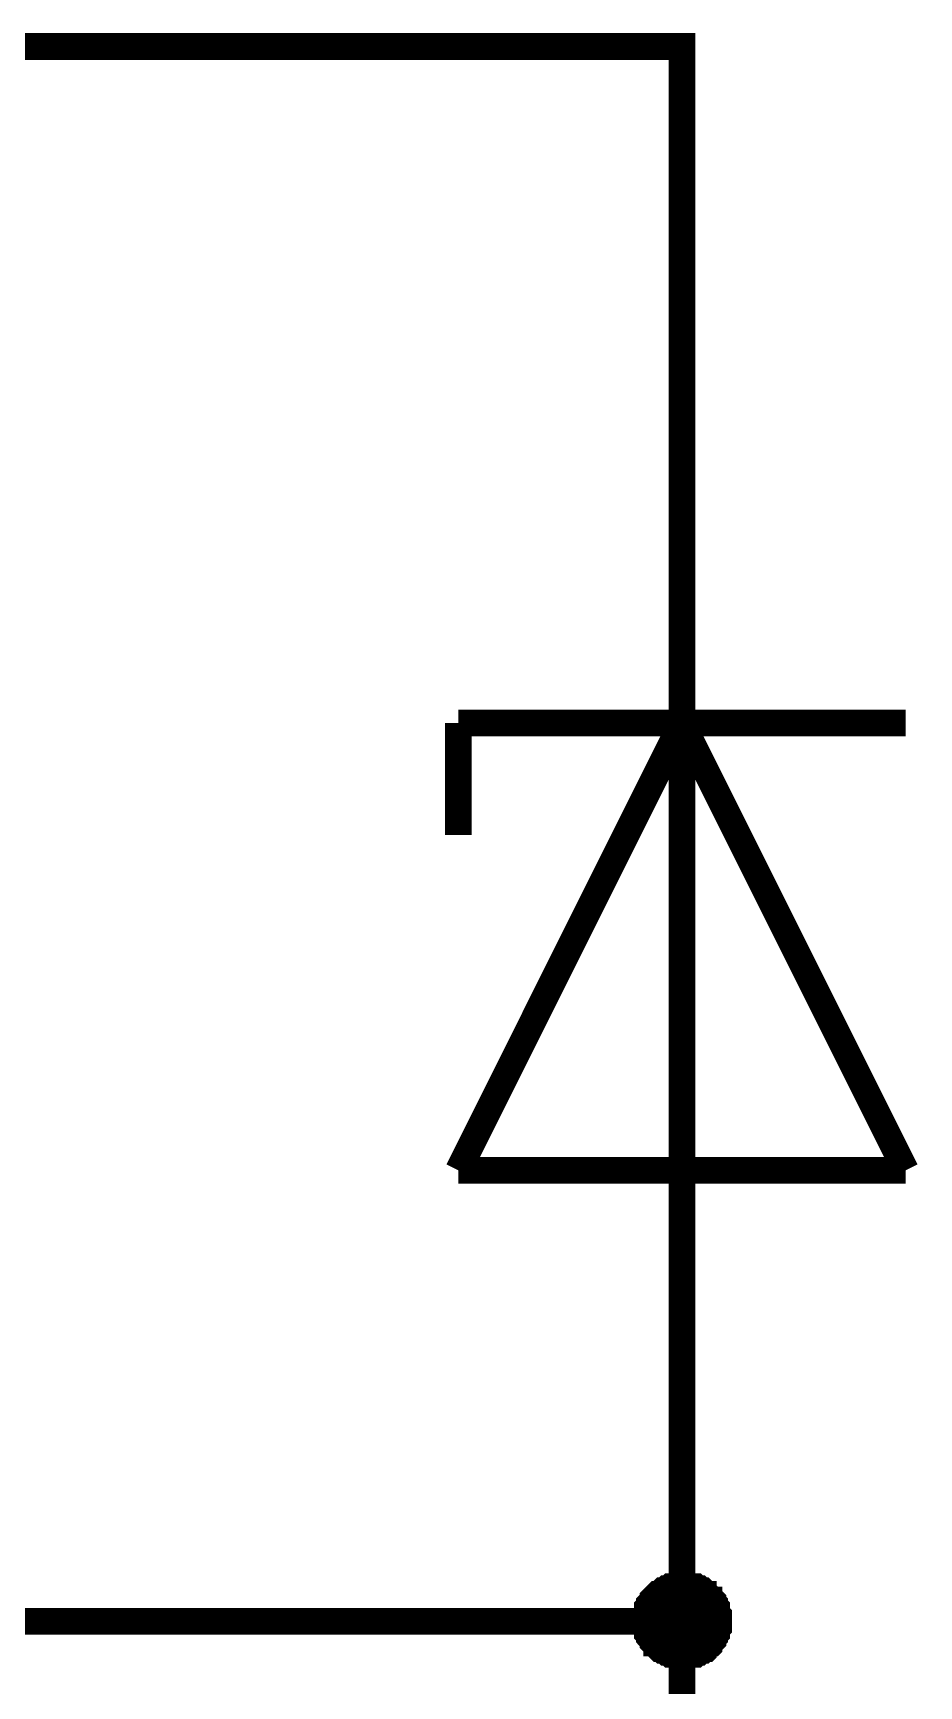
# Model space of a CAD drawing. Header units: millimetres. Extents: x 0 to 20.9, y 0 to 9.5.
# Drawn here: x 18.114 to 18.505, y 6.977 to 7.706 of the extents above; entities that cross this region are included whole.
import ezdxf

# ---------------------------------------------------------------- set-up
doc = ezdxf.new("R2010")
doc.units = ezdxf.units.MM
doc.header["$MEASUREMENT"] = 0
doc.layers.add('Sheet', color=255, linetype='Continuous')

msp = doc.modelspace()

# ---------------------------------------------------------------- linework, layer by layer
at = {"layer": 'Sheet'}
for points, const_width in [([(10.40049, 7.69974), (11.00029, 7.69974), (11.40044, 7.69974), (12.00025, 7.69974), (12.40039, 7.69974), (13.0002, 7.69974), (13.40034, 7.69974), (14.00015, 7.69974), (14.40029, 7.69974), (15.0001, 7.69974), (15.40025, 7.69974), (16.00005, 7.69974), (16.4002, 7.69974), (17, 7.69974), (17.40015, 7.69974), (17.99995, 7.69974), (18.4001, 7.69974), (18.4001, 7.49925)], 0.0118), ([(18.4001, 7.40151), (18.4001, 7.49925)], 0.0118), ([(18.49867, 7.40151), (18.30152, 7.40151)], 0.0118), ([(18.30152, 7.20436), (18.4001, 7.40151)], 0.0118), ([(18.30152, 7.40151), (18.30152, 7.35222)], 0.0118), ([(18.4001, 7.20436), (18.4001, 7.40151)], 0.0118), ([(18.4001, 7.40151), (18.49867, 7.20436)], 0.0118), ([(18.49867, 7.20436), (18.30152, 7.20436)], 0.0118), ([(18.4001, 7.20436), (18.4001, 7.10579)], 0.0118), ([(18.4001, 7.00554), (18.4001, 7.10579)], 0.0118), ([(18.38005, 7.00554), (18.38005, 7.00638), (18.38005, 7.00805), (18.38005, 7.00888), (18.38005, 7.00972), (18.38088, 7.01055), (18.38088, 7.01139), (18.38088, 7.01306), (18.38172, 7.01389), (18.38172, 7.01473), (18.38255, 7.01556), (18.38339, 7.0164), (18.38339, 7.01724), (18.38423, 7.01807), (18.38506, 7.01891), (18.38506, 7.01891), (18.3859, 7.01974), (18.38673, 7.02058), (18.38757, 7.02141), (18.3884, 7.02141), (18.38924, 7.02225), (18.39007, 7.02308), (18.39091, 7.02308), (18.39174, 7.02392), (18.39258, 7.02392), (18.39341, 7.02475), (18.39425, 7.02475), (18.39509, 7.02475), (18.39592, 7.02559), (18.39676, 7.02559), (18.39843, 7.02559), (18.39926, 7.02559), (18.4001, 7.02559)], 0.0039), ([(18.38005, 7.00554), (18.38005, 7.00638), (18.38005, 7.00805), (18.38005, 7.00888), (18.38005, 7.00972), (18.38088, 7.01055), (18.38088, 7.01139), (18.38088, 7.01306), (18.38172, 7.01389), (18.38172, 7.01473), (18.38255, 7.01556), (18.38339, 7.0164), (18.38339, 7.01724), (18.38423, 7.01807), (18.38506, 7.01891), (18.38506, 7.01891), (18.3859, 7.01974), (18.38673, 7.02058), (18.38757, 7.02141), (18.3884, 7.02141), (18.38924, 7.02225), (18.39007, 7.02308), (18.39091, 7.02308), (18.39174, 7.02392), (18.39258, 7.02392), (18.39341, 7.02475), (18.39425, 7.02475), (18.39509, 7.02475), (18.39592, 7.02559), (18.39676, 7.02559), (18.39843, 7.02559), (18.39926, 7.02559), (18.4001, 7.02559)], 0.0039), ([(18.38005, 7.00554), (18.38005, 7.00638), (18.38005, 7.00805), (18.38005, 7.00888), (18.38005, 7.00972), (18.38088, 7.01055), (18.38088, 7.01139), (18.38088, 7.01306), (18.38172, 7.01389), (18.38172, 7.01473), (18.38255, 7.01556), (18.38339, 7.0164), (18.38339, 7.01724), (18.38423, 7.01807), (18.38506, 7.01891), (18.38506, 7.01891), (18.3859, 7.01974), (18.38673, 7.02058), (18.38757, 7.02141), (18.3884, 7.02141), (18.38924, 7.02225), (18.39007, 7.02308), (18.39091, 7.02308), (18.39174, 7.02392), (18.39258, 7.02392), (18.39341, 7.02475), (18.39425, 7.02475), (18.39509, 7.02475), (18.39592, 7.02559), (18.39676, 7.02559), (18.39843, 7.02559), (18.39926, 7.02559), (18.4001, 7.02559)], 0.0039), ([(18.38005, 7.00554), (18.38005, 7.00638), (18.38005, 7.00805), (18.38005, 7.00888), (18.38005, 7.00972), (18.38088, 7.01055), (18.38088, 7.01139), (18.38088, 7.01306), (18.38172, 7.01389), (18.38172, 7.01473), (18.38255, 7.01556), (18.38339, 7.0164), (18.38339, 7.01724), (18.38423, 7.01807), (18.38506, 7.01891), (18.38506, 7.01891), (18.3859, 7.01974), (18.38673, 7.02058), (18.38757, 7.02141), (18.3884, 7.02141), (18.38924, 7.02225), (18.39007, 7.02308), (18.39091, 7.02308), (18.39174, 7.02392), (18.39258, 7.02392), (18.39341, 7.02475), (18.39425, 7.02475), (18.39509, 7.02475), (18.39592, 7.02559), (18.39676, 7.02559), (18.39843, 7.02559), (18.39926, 7.02559), (18.4001, 7.02559)], 0.0039), ([(18.38005, 7.00554), (18.38005, 7.00638), (18.38005, 7.00805), (18.38005, 7.00888), (18.38005, 7.00972), (18.38088, 7.01055), (18.38088, 7.01139), (18.38088, 7.01306), (18.38172, 7.01389), (18.38172, 7.01473), (18.38255, 7.01556), (18.38339, 7.0164), (18.38339, 7.01724), (18.38423, 7.01807), (18.38506, 7.01891), (18.38506, 7.01891), (18.3859, 7.01974), (18.38673, 7.02058), (18.38757, 7.02141), (18.3884, 7.02141), (18.38924, 7.02225), (18.39007, 7.02308), (18.39091, 7.02308), (18.39174, 7.02392), (18.39258, 7.02392), (18.39341, 7.02475), (18.39425, 7.02475), (18.39509, 7.02475), (18.39592, 7.02559), (18.39676, 7.02559), (18.39843, 7.02559), (18.39926, 7.02559), (18.4001, 7.02559)], 0.0039), ([(18.38005, 7.00554), (18.38005, 7.00638), (18.38005, 7.00805), (18.38005, 7.00888), (18.38005, 7.00972), (18.38088, 7.01055), (18.38088, 7.01139), (18.38088, 7.01306), (18.38172, 7.01389), (18.38172, 7.01473), (18.38255, 7.01556), (18.38339, 7.0164), (18.38339, 7.01724), (18.38423, 7.01807), (18.38506, 7.01891), (18.38506, 7.01891), (18.3859, 7.01974), (18.38673, 7.02058), (18.38757, 7.02141), (18.3884, 7.02141), (18.38924, 7.02225), (18.39007, 7.02308), (18.39091, 7.02308), (18.39174, 7.02392), (18.39258, 7.02392), (18.39341, 7.02475), (18.39425, 7.02475), (18.39509, 7.02475), (18.39592, 7.02559), (18.39676, 7.02559), (18.39843, 7.02559), (18.39926, 7.02559), (18.4001, 7.02559)], 0.0039), ([(18.38005, 7.00554), (18.38005, 7.00638), (18.38005, 7.00805), (18.38005, 7.00888), (18.38005, 7.00972), (18.38088, 7.01055), (18.38088, 7.01139), (18.38088, 7.01306), (18.38172, 7.01389), (18.38172, 7.01473), (18.38255, 7.01556), (18.38339, 7.0164), (18.38339, 7.01724), (18.38423, 7.01807), (18.38506, 7.01891), (18.38506, 7.01891), (18.3859, 7.01974), (18.38673, 7.02058), (18.38757, 7.02141), (18.3884, 7.02141), (18.38924, 7.02225), (18.39007, 7.02308), (18.39091, 7.02308), (18.39174, 7.02392), (18.39258, 7.02392), (18.39341, 7.02475), (18.39425, 7.02475), (18.39509, 7.02475), (18.39592, 7.02559), (18.39676, 7.02559), (18.39843, 7.02559), (18.39926, 7.02559), (18.4001, 7.02559)], 0.0039), ([(18.38005, 7.00554), (18.38005, 7.00638), (18.38005, 7.00805), (18.38005, 7.00888), (18.38005, 7.00972), (18.38088, 7.01055), (18.38088, 7.01139), (18.38088, 7.01306), (18.38172, 7.01389), (18.38172, 7.01473), (18.38255, 7.01556), (18.38339, 7.0164), (18.38339, 7.01724), (18.38423, 7.01807), (18.38506, 7.01891), (18.38506, 7.01891), (18.3859, 7.01974), (18.38673, 7.02058), (18.38757, 7.02141), (18.3884, 7.02141), (18.38924, 7.02225), (18.39007, 7.02308), (18.39091, 7.02308), (18.39174, 7.02392), (18.39258, 7.02392), (18.39341, 7.02475), (18.39425, 7.02475), (18.39509, 7.02475), (18.39592, 7.02559), (18.39676, 7.02559), (18.39843, 7.02559), (18.39926, 7.02559), (18.4001, 7.02559)], 0.0039), ([(18.4001, 7.02559), (18.4001, 7.02559)], 0.0039), ([(18.4001, 7.02559), (18.40093, 7.02559), (18.4026, 7.02559), (18.40344, 7.02559), (18.40427, 7.02559), (18.40511, 7.02475), (18.40595, 7.02475), (18.40762, 7.02475), (18.40845, 7.02392), (18.40929, 7.02392), (18.41012, 7.02308), (18.41096, 7.02308), (18.41179, 7.02225), (18.41263, 7.02141), (18.41346, 7.02141), (18.41346, 7.02058), (18.4143, 7.01974), (18.41513, 7.01891), (18.41597, 7.01891), (18.41597, 7.01807), (18.41681, 7.01724), (18.41764, 7.0164), (18.41764, 7.01556), (18.41848, 7.01473), (18.41848, 7.01389), (18.41931, 7.01306), (18.41931, 7.01139), (18.41931, 7.01055), (18.42015, 7.00972), (18.42015, 7.00888), (18.42015, 7.00805), (18.42015, 7.00638), (18.42015, 7.00554)], 0.0039), ([(18.4001, 7.02559), (18.4001, 7.02559)], 0.0039), ([(18.4001, 7.02559), (18.40093, 7.02559), (18.4026, 7.02559), (18.40344, 7.02559), (18.40427, 7.02559), (18.40511, 7.02475), (18.40595, 7.02475), (18.40762, 7.02475), (18.40845, 7.02392), (18.40929, 7.02392), (18.41012, 7.02308), (18.41096, 7.02308), (18.41179, 7.02225), (18.41263, 7.02141), (18.41346, 7.02141), (18.41346, 7.02058), (18.4143, 7.01974), (18.41513, 7.01891), (18.41597, 7.01891), (18.41597, 7.01807), (18.41681, 7.01724), (18.41764, 7.0164), (18.41764, 7.01556), (18.41848, 7.01473), (18.41848, 7.01389), (18.41931, 7.01306), (18.41931, 7.01139), (18.41931, 7.01055), (18.42015, 7.00972), (18.42015, 7.00888), (18.42015, 7.00805), (18.42015, 7.00638), (18.42015, 7.00554)], 0.0039), ([(18.4001, 7.02559), (18.4001, 7.02559)], 0.0039), ([(18.4001, 7.02559), (18.40093, 7.02559), (18.4026, 7.02559), (18.40344, 7.02559), (18.40427, 7.02559), (18.40511, 7.02475), (18.40595, 7.02475), (18.40762, 7.02475), (18.40845, 7.02392), (18.40929, 7.02392), (18.41012, 7.02308), (18.41096, 7.02308), (18.41179, 7.02225), (18.41263, 7.02141), (18.41346, 7.02141), (18.41346, 7.02058), (18.4143, 7.01974), (18.41513, 7.01891), (18.41597, 7.01891), (18.41597, 7.01807), (18.41681, 7.01724), (18.41764, 7.0164), (18.41764, 7.01556), (18.41848, 7.01473), (18.41848, 7.01389), (18.41931, 7.01306), (18.41931, 7.01139), (18.41931, 7.01055), (18.42015, 7.00972), (18.42015, 7.00888), (18.42015, 7.00805), (18.42015, 7.00638), (18.42015, 7.00554)], 0.0039), ([(18.4001, 7.02559), (18.4001, 7.02559)], 0.0039), ([(18.4001, 7.02559), (18.40093, 7.02559), (18.4026, 7.02559), (18.40344, 7.02559), (18.40427, 7.02559), (18.40511, 7.02475), (18.40595, 7.02475), (18.40762, 7.02475), (18.40845, 7.02392), (18.40929, 7.02392), (18.41012, 7.02308), (18.41096, 7.02308), (18.41179, 7.02225), (18.41263, 7.02141), (18.41346, 7.02141), (18.41346, 7.02058), (18.4143, 7.01974), (18.41513, 7.01891), (18.41597, 7.01891), (18.41597, 7.01807), (18.41681, 7.01724), (18.41764, 7.0164), (18.41764, 7.01556), (18.41848, 7.01473), (18.41848, 7.01389), (18.41931, 7.01306), (18.41931, 7.01139), (18.41931, 7.01055), (18.42015, 7.00972), (18.42015, 7.00888), (18.42015, 7.00805), (18.42015, 7.00638), (18.42015, 7.00554)], 0.0039), ([(18.4001, 7.02559), (18.4001, 7.02559)], 0.0039), ([(18.4001, 7.02559), (18.40093, 7.02559), (18.4026, 7.02559), (18.40344, 7.02559), (18.40427, 7.02559), (18.40511, 7.02475), (18.40595, 7.02475), (18.40762, 7.02475), (18.40845, 7.02392), (18.40929, 7.02392), (18.41012, 7.02308), (18.41096, 7.02308), (18.41179, 7.02225), (18.41263, 7.02141), (18.41346, 7.02141), (18.41346, 7.02058), (18.4143, 7.01974), (18.41513, 7.01891), (18.41597, 7.01891), (18.41597, 7.01807), (18.41681, 7.01724), (18.41764, 7.0164), (18.41764, 7.01556), (18.41848, 7.01473), (18.41848, 7.01389), (18.41931, 7.01306), (18.41931, 7.01139), (18.41931, 7.01055), (18.42015, 7.00972), (18.42015, 7.00888), (18.42015, 7.00805), (18.42015, 7.00638), (18.42015, 7.00554)], 0.0039), ([(18.4001, 7.02559), (18.4001, 7.02559)], 0.0039), ([(18.4001, 7.02559), (18.40093, 7.02559), (18.4026, 7.02559), (18.40344, 7.02559), (18.40427, 7.02559), (18.40511, 7.02475), (18.40595, 7.02475), (18.40762, 7.02475), (18.40845, 7.02392), (18.40929, 7.02392), (18.41012, 7.02308), (18.41096, 7.02308), (18.41179, 7.02225), (18.41263, 7.02141), (18.41346, 7.02141), (18.41346, 7.02058), (18.4143, 7.01974), (18.41513, 7.01891), (18.41597, 7.01891), (18.41597, 7.01807), (18.41681, 7.01724), (18.41764, 7.0164), (18.41764, 7.01556), (18.41848, 7.01473), (18.41848, 7.01389), (18.41931, 7.01306), (18.41931, 7.01139), (18.41931, 7.01055), (18.42015, 7.00972), (18.42015, 7.00888), (18.42015, 7.00805), (18.42015, 7.00638), (18.42015, 7.00554)], 0.0039), ([(18.4001, 7.02559), (18.4001, 7.02559)], 0.0039), ([(18.4001, 7.02559), (18.40093, 7.02559), (18.4026, 7.02559), (18.40344, 7.02559), (18.40427, 7.02559), (18.40511, 7.02475), (18.40595, 7.02475), (18.40762, 7.02475), (18.40845, 7.02392), (18.40929, 7.02392), (18.41012, 7.02308), (18.41096, 7.02308), (18.41179, 7.02225), (18.41263, 7.02141), (18.41346, 7.02141), (18.41346, 7.02058), (18.4143, 7.01974), (18.41513, 7.01891), (18.41597, 7.01891), (18.41597, 7.01807), (18.41681, 7.01724), (18.41764, 7.0164), (18.41764, 7.01556), (18.41848, 7.01473), (18.41848, 7.01389), (18.41931, 7.01306), (18.41931, 7.01139), (18.41931, 7.01055), (18.42015, 7.00972), (18.42015, 7.00888), (18.42015, 7.00805), (18.42015, 7.00638), (18.42015, 7.00554)], 0.0039), ([(18.4001, 7.02559), (18.4001, 7.02559)], 0.0039), ([(18.4001, 7.02559), (18.40093, 7.02559), (18.4026, 7.02559), (18.40344, 7.02559), (18.40427, 7.02559), (18.40511, 7.02475), (18.40595, 7.02475), (18.40762, 7.02475), (18.40845, 7.02392), (18.40929, 7.02392), (18.41012, 7.02308), (18.41096, 7.02308), (18.41179, 7.02225), (18.41263, 7.02141), (18.41346, 7.02141), (18.41346, 7.02058), (18.4143, 7.01974), (18.41513, 7.01891), (18.41597, 7.01891), (18.41597, 7.01807), (18.41681, 7.01724), (18.41764, 7.0164), (18.41764, 7.01556), (18.41848, 7.01473), (18.41848, 7.01389), (18.41931, 7.01306), (18.41931, 7.01139), (18.41931, 7.01055), (18.42015, 7.00972), (18.42015, 7.00888), (18.42015, 7.00805), (18.42015, 7.00638), (18.42015, 7.00554)], 0.0039), ([(18.4001, 6.89945), (18.4001, 7.00554), (17.99995, 7.00554), (17.99995, 6.89945)], 0.0118), ([(18.4001, 6.98633), (18.39926, 6.98633), (18.39843, 6.98633), (18.39676, 6.98633), (18.39592, 6.98633), (18.39509, 6.98716), (18.39425, 6.98716), (18.39341, 6.98716), (18.39258, 6.988), (18.39174, 6.988), (18.39091, 6.98883), (18.39007, 6.98883), (18.38924, 6.98967), (18.3884, 6.98967), (18.38757, 6.9905), (18.38673, 6.99134), (18.3859, 6.99217), (18.38506, 6.99217), (18.38506, 6.99301), (18.38423, 6.99384), (18.38339, 6.99468), (18.38339, 6.99552), (18.38255, 6.99635), (18.38172, 6.99719), (18.38172, 6.99802), (18.38088, 6.99886), (18.38088, 6.99969), (18.38088, 7.00053), (18.38005, 7.00136), (18.38005, 7.0022), (18.38005, 7.00387), (18.38005, 7.0047), (18.38005, 7.00554)], 0.0039), ([(18.38005, 7.00554), (18.38005, 7.00554)], 0.0039), ([(18.4001, 6.98633), (18.39926, 6.98633), (18.39843, 6.98633), (18.39676, 6.98633), (18.39592, 6.98633), (18.39509, 6.98716), (18.39425, 6.98716), (18.39341, 6.98716), (18.39258, 6.988), (18.39174, 6.988), (18.39091, 6.98883), (18.39007, 6.98883), (18.38924, 6.98967), (18.3884, 6.98967), (18.38757, 6.9905), (18.38673, 6.99134), (18.3859, 6.99217), (18.38506, 6.99217), (18.38506, 6.99301), (18.38423, 6.99384), (18.38339, 6.99468), (18.38339, 6.99552), (18.38255, 6.99635), (18.38172, 6.99719), (18.38172, 6.99802), (18.38088, 6.99886), (18.38088, 6.99969), (18.38088, 7.00053), (18.38005, 7.00136), (18.38005, 7.0022), (18.38005, 7.00387), (18.38005, 7.0047), (18.38005, 7.00554)], 0.0039), ([(18.38005, 7.00554), (18.38005, 7.00554)], 0.0039), ([(18.4001, 6.98633), (18.39926, 6.98633), (18.39843, 6.98633), (18.39676, 6.98633), (18.39592, 6.98633), (18.39509, 6.98716), (18.39425, 6.98716), (18.39341, 6.98716), (18.39258, 6.988), (18.39174, 6.988), (18.39091, 6.98883), (18.39007, 6.98883), (18.38924, 6.98967), (18.3884, 6.98967), (18.38757, 6.9905), (18.38673, 6.99134), (18.3859, 6.99217), (18.38506, 6.99217), (18.38506, 6.99301), (18.38423, 6.99384), (18.38339, 6.99468), (18.38339, 6.99552), (18.38255, 6.99635), (18.38172, 6.99719), (18.38172, 6.99802), (18.38088, 6.99886), (18.38088, 6.99969), (18.38088, 7.00053), (18.38005, 7.00136), (18.38005, 7.0022), (18.38005, 7.00387), (18.38005, 7.0047), (18.38005, 7.00554)], 0.0039), ([(18.38005, 7.00554), (18.38005, 7.00554)], 0.0039), ([(18.4001, 6.98633), (18.39926, 6.98633), (18.39843, 6.98633), (18.39676, 6.98633), (18.39592, 6.98633), (18.39509, 6.98716), (18.39425, 6.98716), (18.39341, 6.98716), (18.39258, 6.988), (18.39174, 6.988), (18.39091, 6.98883), (18.39007, 6.98883), (18.38924, 6.98967), (18.3884, 6.98967), (18.38757, 6.9905), (18.38673, 6.99134), (18.3859, 6.99217), (18.38506, 6.99217), (18.38506, 6.99301), (18.38423, 6.99384), (18.38339, 6.99468), (18.38339, 6.99552), (18.38255, 6.99635), (18.38172, 6.99719), (18.38172, 6.99802), (18.38088, 6.99886), (18.38088, 6.99969), (18.38088, 7.00053), (18.38005, 7.00136), (18.38005, 7.0022), (18.38005, 7.00387), (18.38005, 7.0047), (18.38005, 7.00554)], 0.0039), ([(18.38005, 7.00554), (18.38005, 7.00554)], 0.0039), ([(18.4001, 6.98633), (18.39926, 6.98633), (18.39843, 6.98633), (18.39676, 6.98633), (18.39592, 6.98633), (18.39509, 6.98716), (18.39425, 6.98716), (18.39341, 6.98716), (18.39258, 6.988), (18.39174, 6.988), (18.39091, 6.98883), (18.39007, 6.98883), (18.38924, 6.98967), (18.3884, 6.98967), (18.38757, 6.9905), (18.38673, 6.99134), (18.3859, 6.99217), (18.38506, 6.99217), (18.38506, 6.99301), (18.38423, 6.99384), (18.38339, 6.99468), (18.38339, 6.99552), (18.38255, 6.99635), (18.38172, 6.99719), (18.38172, 6.99802), (18.38088, 6.99886), (18.38088, 6.99969), (18.38088, 7.00053), (18.38005, 7.00136), (18.38005, 7.0022), (18.38005, 7.00387), (18.38005, 7.0047), (18.38005, 7.00554)], 0.0039), ([(18.38005, 7.00554), (18.38005, 7.00554)], 0.0039), ([(18.4001, 6.98633), (18.39926, 6.98633), (18.39843, 6.98633), (18.39676, 6.98633), (18.39592, 6.98633), (18.39509, 6.98716), (18.39425, 6.98716), (18.39341, 6.98716), (18.39258, 6.988), (18.39174, 6.988), (18.39091, 6.98883), (18.39007, 6.98883), (18.38924, 6.98967), (18.3884, 6.98967), (18.38757, 6.9905), (18.38673, 6.99134), (18.3859, 6.99217), (18.38506, 6.99217), (18.38506, 6.99301), (18.38423, 6.99384), (18.38339, 6.99468), (18.38339, 6.99552), (18.38255, 6.99635), (18.38172, 6.99719), (18.38172, 6.99802), (18.38088, 6.99886), (18.38088, 6.99969), (18.38088, 7.00053), (18.38005, 7.00136), (18.38005, 7.0022), (18.38005, 7.00387), (18.38005, 7.0047), (18.38005, 7.00554)], 0.0039), ([(18.38005, 7.00554), (18.38005, 7.00554)], 0.0039), ([(18.4001, 6.98633), (18.39926, 6.98633), (18.39843, 6.98633), (18.39676, 6.98633), (18.39592, 6.98633), (18.39509, 6.98716), (18.39425, 6.98716), (18.39341, 6.98716), (18.39258, 6.988), (18.39174, 6.988), (18.39091, 6.98883), (18.39007, 6.98883), (18.38924, 6.98967), (18.3884, 6.98967), (18.38757, 6.9905), (18.38673, 6.99134), (18.3859, 6.99217), (18.38506, 6.99217), (18.38506, 6.99301), (18.38423, 6.99384), (18.38339, 6.99468), (18.38339, 6.99552), (18.38255, 6.99635), (18.38172, 6.99719), (18.38172, 6.99802), (18.38088, 6.99886), (18.38088, 6.99969), (18.38088, 7.00053), (18.38005, 7.00136), (18.38005, 7.0022), (18.38005, 7.00387), (18.38005, 7.0047), (18.38005, 7.00554)], 0.0039), ([(18.38005, 7.00554), (18.38005, 7.00554)], 0.0039), ([(18.4001, 6.98633), (18.39926, 6.98633), (18.39843, 6.98633), (18.39676, 6.98633), (18.39592, 6.98633), (18.39509, 6.98716), (18.39425, 6.98716), (18.39341, 6.98716), (18.39258, 6.988), (18.39174, 6.988), (18.39091, 6.98883), (18.39007, 6.98883), (18.38924, 6.98967), (18.3884, 6.98967), (18.38757, 6.9905), (18.38673, 6.99134), (18.3859, 6.99217), (18.38506, 6.99217), (18.38506, 6.99301), (18.38423, 6.99384), (18.38339, 6.99468), (18.38339, 6.99552), (18.38255, 6.99635), (18.38172, 6.99719), (18.38172, 6.99802), (18.38088, 6.99886), (18.38088, 6.99969), (18.38088, 7.00053), (18.38005, 7.00136), (18.38005, 7.0022), (18.38005, 7.00387), (18.38005, 7.0047), (18.38005, 7.00554)], 0.0039), ([(18.38005, 7.00554), (18.38005, 7.00554)], 0.0039), ([(18.42015, 7.00554), (18.42015, 7.0047), (18.42015, 7.00387), (18.42015, 7.0022), (18.42015, 7.00136), (18.41931, 7.00053), (18.41931, 6.99969), (18.41931, 6.99886), (18.41848, 6.99802), (18.41848, 6.99719), (18.41764, 6.99635), (18.41764, 6.99552), (18.41681, 6.99468), (18.41597, 6.99384), (18.41597, 6.99301), (18.41513, 6.99217), (18.4143, 6.99217), (18.41346, 6.99134), (18.41346, 6.9905), (18.41263, 6.98967), (18.41179, 6.98967), (18.41096, 6.98883), (18.41012, 6.98883), (18.40929, 6.988), (18.40845, 6.988), (18.40762, 6.98716), (18.40595, 6.98716), (18.40511, 6.98716), (18.40427, 6.98633), (18.40344, 6.98633), (18.4026, 6.98633), (18.40093, 6.98633), (18.4001, 6.98633)], 0.0039), ([(18.42015, 7.00554), (18.42015, 7.0047), (18.42015, 7.00387), (18.42015, 7.0022), (18.42015, 7.00136), (18.41931, 7.00053), (18.41931, 6.99969), (18.41931, 6.99886), (18.41848, 6.99802), (18.41848, 6.99719), (18.41764, 6.99635), (18.41764, 6.99552), (18.41681, 6.99468), (18.41597, 6.99384), (18.41597, 6.99301), (18.41513, 6.99217), (18.4143, 6.99217), (18.41346, 6.99134), (18.41346, 6.9905), (18.41263, 6.98967), (18.41179, 6.98967), (18.41096, 6.98883), (18.41012, 6.98883), (18.40929, 6.988), (18.40845, 6.988), (18.40762, 6.98716), (18.40595, 6.98716), (18.40511, 6.98716), (18.40427, 6.98633), (18.40344, 6.98633), (18.4026, 6.98633), (18.40093, 6.98633), (18.4001, 6.98633)], 0.0039), ([(18.42015, 7.00554), (18.42015, 7.0047), (18.42015, 7.00387), (18.42015, 7.0022), (18.42015, 7.00136), (18.41931, 7.00053), (18.41931, 6.99969), (18.41931, 6.99886), (18.41848, 6.99802), (18.41848, 6.99719), (18.41764, 6.99635), (18.41764, 6.99552), (18.41681, 6.99468), (18.41597, 6.99384), (18.41597, 6.99301), (18.41513, 6.99217), (18.4143, 6.99217), (18.41346, 6.99134), (18.41346, 6.9905), (18.41263, 6.98967), (18.41179, 6.98967), (18.41096, 6.98883), (18.41012, 6.98883), (18.40929, 6.988), (18.40845, 6.988), (18.40762, 6.98716), (18.40595, 6.98716), (18.40511, 6.98716), (18.40427, 6.98633), (18.40344, 6.98633), (18.4026, 6.98633), (18.40093, 6.98633), (18.4001, 6.98633)], 0.0039), ([(18.42015, 7.00554), (18.42015, 7.0047), (18.42015, 7.00387), (18.42015, 7.0022), (18.42015, 7.00136), (18.41931, 7.00053), (18.41931, 6.99969), (18.41931, 6.99886), (18.41848, 6.99802), (18.41848, 6.99719), (18.41764, 6.99635), (18.41764, 6.99552), (18.41681, 6.99468), (18.41597, 6.99384), (18.41597, 6.99301), (18.41513, 6.99217), (18.4143, 6.99217), (18.41346, 6.99134), (18.41346, 6.9905), (18.41263, 6.98967), (18.41179, 6.98967), (18.41096, 6.98883), (18.41012, 6.98883), (18.40929, 6.988), (18.40845, 6.988), (18.40762, 6.98716), (18.40595, 6.98716), (18.40511, 6.98716), (18.40427, 6.98633), (18.40344, 6.98633), (18.4026, 6.98633), (18.40093, 6.98633), (18.4001, 6.98633)], 0.0039), ([(18.42015, 7.00554), (18.42015, 7.0047), (18.42015, 7.00387), (18.42015, 7.0022), (18.42015, 7.00136), (18.41931, 7.00053), (18.41931, 6.99969), (18.41931, 6.99886), (18.41848, 6.99802), (18.41848, 6.99719), (18.41764, 6.99635), (18.41764, 6.99552), (18.41681, 6.99468), (18.41597, 6.99384), (18.41597, 6.99301), (18.41513, 6.99217), (18.4143, 6.99217), (18.41346, 6.99134), (18.41346, 6.9905), (18.41263, 6.98967), (18.41179, 6.98967), (18.41096, 6.98883), (18.41012, 6.98883), (18.40929, 6.988), (18.40845, 6.988), (18.40762, 6.98716), (18.40595, 6.98716), (18.40511, 6.98716), (18.40427, 6.98633), (18.40344, 6.98633), (18.4026, 6.98633), (18.40093, 6.98633), (18.4001, 6.98633)], 0.0039), ([(18.42015, 7.00554), (18.42015, 7.0047), (18.42015, 7.00387), (18.42015, 7.0022), (18.42015, 7.00136), (18.41931, 7.00053), (18.41931, 6.99969), (18.41931, 6.99886), (18.41848, 6.99802), (18.41848, 6.99719), (18.41764, 6.99635), (18.41764, 6.99552), (18.41681, 6.99468), (18.41597, 6.99384), (18.41597, 6.99301), (18.41513, 6.99217), (18.4143, 6.99217), (18.41346, 6.99134), (18.41346, 6.9905), (18.41263, 6.98967), (18.41179, 6.98967), (18.41096, 6.98883), (18.41012, 6.98883), (18.40929, 6.988), (18.40845, 6.988), (18.40762, 6.98716), (18.40595, 6.98716), (18.40511, 6.98716), (18.40427, 6.98633), (18.40344, 6.98633), (18.4026, 6.98633), (18.40093, 6.98633), (18.4001, 6.98633)], 0.0039), ([(18.42015, 7.00554), (18.42015, 7.0047), (18.42015, 7.00387), (18.42015, 7.0022), (18.42015, 7.00136), (18.41931, 7.00053), (18.41931, 6.99969), (18.41931, 6.99886), (18.41848, 6.99802), (18.41848, 6.99719), (18.41764, 6.99635), (18.41764, 6.99552), (18.41681, 6.99468), (18.41597, 6.99384), (18.41597, 6.99301), (18.41513, 6.99217), (18.4143, 6.99217), (18.41346, 6.99134), (18.41346, 6.9905), (18.41263, 6.98967), (18.41179, 6.98967), (18.41096, 6.98883), (18.41012, 6.98883), (18.40929, 6.988), (18.40845, 6.988), (18.40762, 6.98716), (18.40595, 6.98716), (18.40511, 6.98716), (18.40427, 6.98633), (18.40344, 6.98633), (18.4026, 6.98633), (18.40093, 6.98633), (18.4001, 6.98633)], 0.0039), ([(18.42015, 7.00554), (18.42015, 7.0047), (18.42015, 7.00387), (18.42015, 7.0022), (18.42015, 7.00136), (18.41931, 7.00053), (18.41931, 6.99969), (18.41931, 6.99886), (18.41848, 6.99802), (18.41848, 6.99719), (18.41764, 6.99635), (18.41764, 6.99552), (18.41681, 6.99468), (18.41597, 6.99384), (18.41597, 6.99301), (18.41513, 6.99217), (18.4143, 6.99217), (18.41346, 6.99134), (18.41346, 6.9905), (18.41263, 6.98967), (18.41179, 6.98967), (18.41096, 6.98883), (18.41012, 6.98883), (18.40929, 6.988), (18.40845, 6.988), (18.40762, 6.98716), (18.40595, 6.98716), (18.40511, 6.98716), (18.40427, 6.98633), (18.40344, 6.98633), (18.4026, 6.98633), (18.40093, 6.98633), (18.4001, 6.98633)], 0.0039), ([(18.42015, 7.00554), (18.42015, 7.00554), (18.42015, 7.00554), (18.42015, 7.00554), (18.42015, 7.00554), (18.42015, 7.00554), (18.42015, 7.00554), (18.42015, 7.00554), (18.42015, 7.00554), (18.42015, 7.00554), (18.42015, 7.00554), (18.42015, 7.00554), (18.42015, 7.00554), (18.42015, 7.00554), (18.42015, 7.00554), (18.42015, 7.00554), (18.42015, 7.00554), (18.42015, 7.00554), (18.42015, 7.00554), (18.42015, 7.00554), (18.42015, 7.00554), (18.42015, 7.00554), (18.42015, 7.00554), (18.42015, 7.00554), (18.42015, 7.00554), (18.42015, 7.00554), (18.42015, 7.00554), (18.42015, 7.00554), (18.42015, 7.00554), (18.42015, 7.00554), (18.42015, 7.00554), (18.42015, 7.00554), (18.42015, 7.00554)], 0.0039), ([(18.42015, 7.00554), (18.42015, 7.00554)], 0.0039), ([(18.42015, 7.00554), (18.42015, 7.00554), (18.42015, 7.00554), (18.42015, 7.00554), (18.42015, 7.00554), (18.42015, 7.00554), (18.42015, 7.00554), (18.42015, 7.00554), (18.42015, 7.00554), (18.42015, 7.00554), (18.42015, 7.00554), (18.42015, 7.00554), (18.42015, 7.00554), (18.42015, 7.00554), (18.42015, 7.00554), (18.42015, 7.00554), (18.42015, 7.00554), (18.42015, 7.00554), (18.42015, 7.00554), (18.42015, 7.00554), (18.42015, 7.00554), (18.42015, 7.00554), (18.42015, 7.00554), (18.42015, 7.00554), (18.42015, 7.00554), (18.42015, 7.00554), (18.42015, 7.00554), (18.42015, 7.00554), (18.42015, 7.00554), (18.42015, 7.00554), (18.42015, 7.00554), (18.42015, 7.00554), (18.42015, 7.00554)], 0.0039), ([(18.42015, 7.00554), (18.42015, 7.00554)], 0.0039), ([(18.42015, 7.00554), (18.42015, 7.00554), (18.42015, 7.00554), (18.42015, 7.00554), (18.42015, 7.00554), (18.42015, 7.00554), (18.42015, 7.00554), (18.42015, 7.00554), (18.42015, 7.00554), (18.42015, 7.00554), (18.42015, 7.00554), (18.42015, 7.00554), (18.42015, 7.00554), (18.42015, 7.00554), (18.42015, 7.00554), (18.42015, 7.00554), (18.42015, 7.00554), (18.42015, 7.00554), (18.42015, 7.00554), (18.42015, 7.00554), (18.42015, 7.00554), (18.42015, 7.00554), (18.42015, 7.00554), (18.42015, 7.00554), (18.42015, 7.00554), (18.42015, 7.00554), (18.42015, 7.00554), (18.42015, 7.00554), (18.42015, 7.00554), (18.42015, 7.00554), (18.42015, 7.00554), (18.42015, 7.00554), (18.42015, 7.00554)], 0.0039), ([(18.42015, 7.00554), (18.42015, 7.00554)], 0.0039), ([(18.42015, 7.00554), (18.42015, 7.00554), (18.42015, 7.00554), (18.42015, 7.00554), (18.42015, 7.00554), (18.42015, 7.00554), (18.42015, 7.00554), (18.42015, 7.00554), (18.42015, 7.00554), (18.42015, 7.00554), (18.42015, 7.00554), (18.42015, 7.00554), (18.42015, 7.00554), (18.42015, 7.00554), (18.42015, 7.00554), (18.42015, 7.00554), (18.42015, 7.00554), (18.42015, 7.00554), (18.42015, 7.00554), (18.42015, 7.00554), (18.42015, 7.00554), (18.42015, 7.00554), (18.42015, 7.00554), (18.42015, 7.00554), (18.42015, 7.00554), (18.42015, 7.00554), (18.42015, 7.00554), (18.42015, 7.00554), (18.42015, 7.00554), (18.42015, 7.00554), (18.42015, 7.00554), (18.42015, 7.00554), (18.42015, 7.00554)], 0.0039), ([(18.42015, 7.00554), (18.42015, 7.00554)], 0.0039), ([(18.42015, 7.00554), (18.42015, 7.00554), (18.42015, 7.00554), (18.42015, 7.00554), (18.42015, 7.00554), (18.42015, 7.00554), (18.42015, 7.00554), (18.42015, 7.00554), (18.42015, 7.00554), (18.42015, 7.00554), (18.42015, 7.00554), (18.42015, 7.00554), (18.42015, 7.00554), (18.42015, 7.00554), (18.42015, 7.00554), (18.42015, 7.00554), (18.42015, 7.00554), (18.42015, 7.00554), (18.42015, 7.00554), (18.42015, 7.00554), (18.42015, 7.00554), (18.42015, 7.00554), (18.42015, 7.00554), (18.42015, 7.00554), (18.42015, 7.00554), (18.42015, 7.00554), (18.42015, 7.00554), (18.42015, 7.00554), (18.42015, 7.00554), (18.42015, 7.00554), (18.42015, 7.00554), (18.42015, 7.00554), (18.42015, 7.00554)], 0.0039), ([(18.42015, 7.00554), (18.42015, 7.00554)], 0.0039), ([(18.42015, 7.00554), (18.42015, 7.00554), (18.42015, 7.00554), (18.42015, 7.00554), (18.42015, 7.00554), (18.42015, 7.00554), (18.42015, 7.00554), (18.42015, 7.00554), (18.42015, 7.00554), (18.42015, 7.00554), (18.42015, 7.00554), (18.42015, 7.00554), (18.42015, 7.00554), (18.42015, 7.00554), (18.42015, 7.00554), (18.42015, 7.00554), (18.42015, 7.00554), (18.42015, 7.00554), (18.42015, 7.00554), (18.42015, 7.00554), (18.42015, 7.00554), (18.42015, 7.00554), (18.42015, 7.00554), (18.42015, 7.00554), (18.42015, 7.00554), (18.42015, 7.00554), (18.42015, 7.00554), (18.42015, 7.00554), (18.42015, 7.00554), (18.42015, 7.00554), (18.42015, 7.00554), (18.42015, 7.00554), (18.42015, 7.00554)], 0.0039), ([(18.42015, 7.00554), (18.42015, 7.00554)], 0.0039), ([(18.42015, 7.00554), (18.42015, 7.00554), (18.42015, 7.00554), (18.42015, 7.00554), (18.42015, 7.00554), (18.42015, 7.00554), (18.42015, 7.00554), (18.42015, 7.00554), (18.42015, 7.00554), (18.42015, 7.00554), (18.42015, 7.00554), (18.42015, 7.00554), (18.42015, 7.00554), (18.42015, 7.00554), (18.42015, 7.00554), (18.42015, 7.00554), (18.42015, 7.00554), (18.42015, 7.00554), (18.42015, 7.00554), (18.42015, 7.00554), (18.42015, 7.00554), (18.42015, 7.00554), (18.42015, 7.00554), (18.42015, 7.00554), (18.42015, 7.00554), (18.42015, 7.00554), (18.42015, 7.00554), (18.42015, 7.00554), (18.42015, 7.00554), (18.42015, 7.00554), (18.42015, 7.00554), (18.42015, 7.00554), (18.42015, 7.00554)], 0.0039), ([(18.42015, 7.00554), (18.42015, 7.00554)], 0.0039), ([(18.42015, 7.00554), (18.42015, 7.00554), (18.42015, 7.00554), (18.42015, 7.00554), (18.42015, 7.00554), (18.42015, 7.00554), (18.42015, 7.00554), (18.42015, 7.00554), (18.42015, 7.00554), (18.42015, 7.00554), (18.42015, 7.00554), (18.42015, 7.00554), (18.42015, 7.00554), (18.42015, 7.00554), (18.42015, 7.00554), (18.42015, 7.00554), (18.42015, 7.00554), (18.42015, 7.00554), (18.42015, 7.00554), (18.42015, 7.00554), (18.42015, 7.00554), (18.42015, 7.00554), (18.42015, 7.00554), (18.42015, 7.00554), (18.42015, 7.00554), (18.42015, 7.00554), (18.42015, 7.00554), (18.42015, 7.00554), (18.42015, 7.00554), (18.42015, 7.00554), (18.42015, 7.00554), (18.42015, 7.00554), (18.42015, 7.00554)], 0.0039), ([(18.42015, 7.00554), (18.42015, 7.00554)], 0.0039)]:
    msp.add_lwpolyline(points, dxfattribs=dict(at, const_width=const_width))
at = {"layer": 'Sheet', "const_width": 0.02}
msp.add_lwpolyline([(18.39, 7.0063, 1), (18.41, 7.0063, 1)], format="xyb", close=True, dxfattribs=at)

doc.saveas('drawing.dxf')
